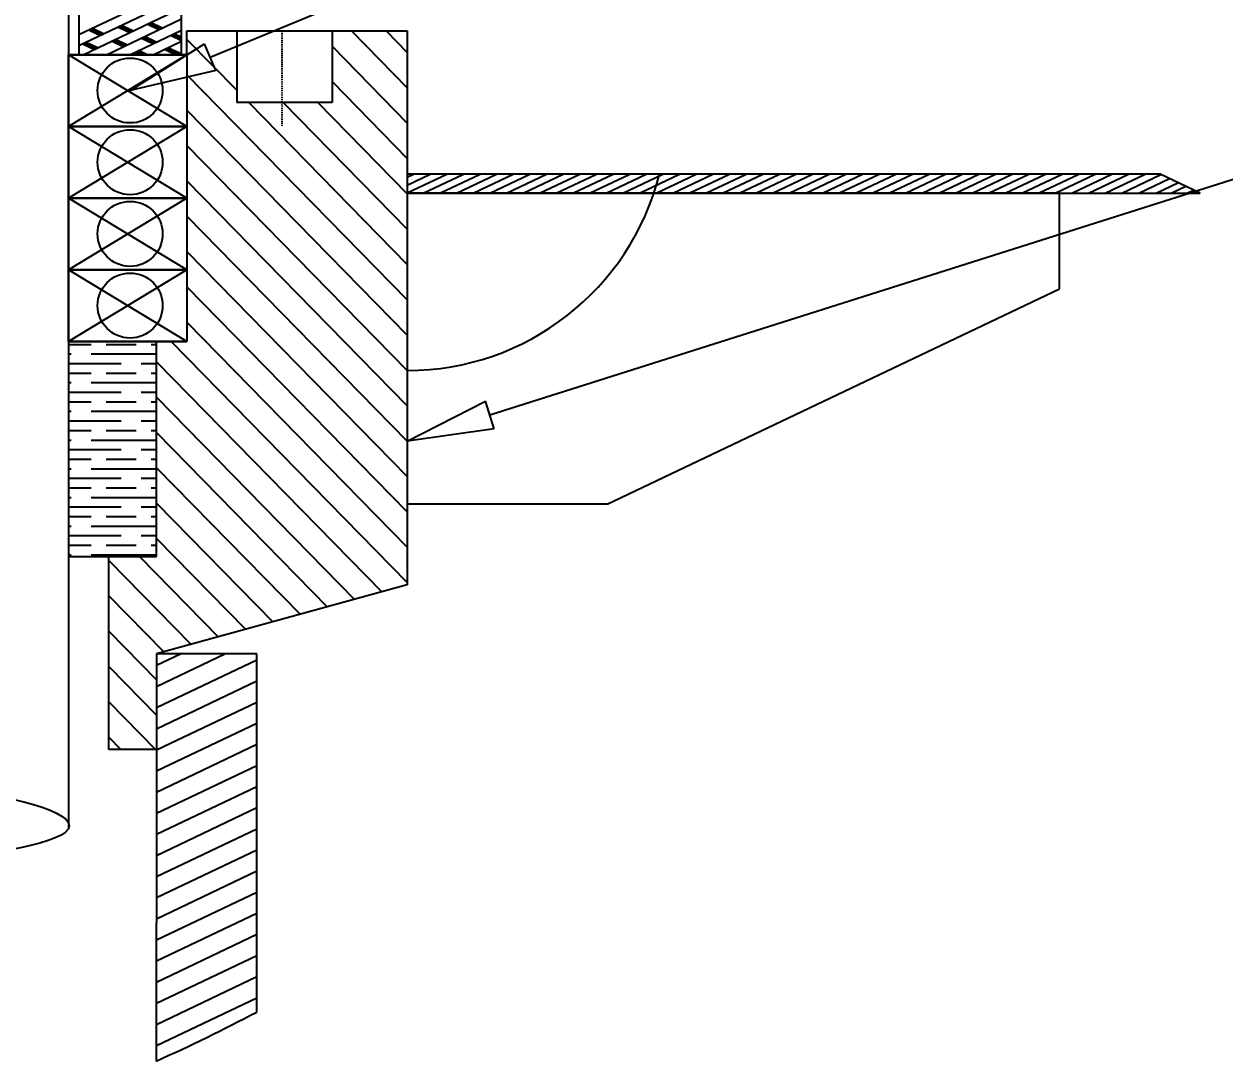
# Model space of a CAD drawing. Header units: millimetres. Extents: x 3739 to 12124, y 1417 to 5764.
# Drawn here: x 8765.5 to 8903.9, y 3214.9 to 3334.5 of the extents above; entities that cross this region are included whole.
import ezdxf
from ezdxf import colors
from ezdxf.entities.mleader import LeaderData, LeaderLine
from ezdxf.math import Vec2, Vec3

# ---------------------------------------------------------------- set-up
doc = ezdxf.new("R2010")
doc.units = ezdxf.units.MM
doc.header["$MEASUREMENT"] = 0
doc.linetypes.add('CENTER', pattern=[2, 1.25, -0.25, 0.25, -0.25])
doc.styles.get("Standard").update_dxf_attribs({"font": 'arial.ttf'})

# ---------------------------------------------------------------- blocks, each defined once
blk = doc.blocks.new('_ClosedBlank')
at = {"color": 0, "linetype": 'ByBlock', "lineweight": -2}
for p, q in [((-1, 0.167), (0, 0)), ((-1, 0.167), (-1, -0.167)), ((0, 0), (-1, -0.167))]:
    blk.add_line(p, q, dxfattribs=at)

msp = doc.modelspace()

# ---------------------------------------------------------------- linework, layer by layer
for p, q in [((8770.61727, 3380.31855), (8770.61727, 3241.70286)), ((8771.77516, 3354.44045), (8771.77516, 3331.00039)), ((8783.65332, 3331.00039), (8783.65332, 3350.30397)), ((8784.26122, 3333.74499), (8809.69623, 3333.75324)), ((8784.26122, 3331.00039), (8784.26122, 3333.74517)), ((8789.43307, 3333.7492), (8801.01202, 3333.7492)), ((8790.01202, 3333.7492), (8790.01202, 3325.47624)), ((8801.01202, 3333.7492), (8801.01202, 3325.47624)), ((8809.69623, 3333.75324), (8809.69623, 3269.80986)), ((8770.61727, 3331.00039), (8770.61727, 3297.90855)), ((8784.26122, 3331.00039), (8770.61727, 3331.00039)), ((8770.61727, 3322.72743), (8770.61727, 3331.00039)), ((8770.61727, 3331.00039), (8784.26122, 3331.00039)), ((8784.26122, 3322.72743), (8770.61727, 3331.00039)), ((8770.61727, 3331.00039), (8784.26122, 3331.00039)), ((8784.26122, 3331.00039), (8770.61727, 3322.72743)), ((8771.77516, 3331.00039), (8783.65332, 3331.00039)), ((8784.26122, 3331.00039), (8784.26122, 3322.72743)), ((8801.01202, 3325.47624), (8790.01202, 3325.47624)), ((8784.26122, 3322.72743), (8770.61727, 3322.72743)), ((8770.61727, 3314.45447), (8770.61727, 3322.72743)), ((8770.61727, 3322.72743), (8784.26122, 3322.72743)), ((8784.26122, 3314.45447), (8770.61727, 3322.72743)), ((8770.61727, 3322.72743), (8784.26122, 3322.72743)), ((8784.26122, 3322.72743), (8770.61727, 3314.45447)), ((8784.26122, 3322.72743), (8784.26122, 3314.45447)), ((8809.69623, 3317.20731), (8809.69623, 3315.00119)), ((8896.57218, 3317.20731), (8809.69623, 3317.20731)), ((8809.69623, 3317.20731), (8809.69623, 3315.00119)), ((8896.57218, 3317.20731), (8809.69623, 3317.20731)), ((8901.20376, 3315.00119), (8896.57218, 3317.20731)), ((8784.26122, 3314.45447), (8770.61727, 3314.45447)), ((8770.61727, 3306.18151), (8770.61727, 3314.45447)), ((8770.61727, 3314.45447), (8784.26122, 3314.45447)), ((8784.26122, 3306.18151), (8770.61727, 3314.45447)), ((8770.61727, 3314.45447), (8784.26122, 3314.45447)), ((8784.26122, 3314.45447), (8770.61727, 3306.18151)), ((8784.26122, 3314.45447), (8784.26122, 3306.18151)), ((8809.69623, 3315.00119), (8809.69623, 3279.15169)), ((8884.95939, 3315.00119), (8809.69623, 3315.00119)), ((8809.69623, 3315.00119), (8901.20376, 3315.00119)), ((8884.95939, 3315.00119), (8809.69623, 3315.00119)), ((8809.69623, 3315.00119), (8901.20376, 3315.00119)), ((8884.95939, 3303.97058), (8884.95939, 3315.00119)), ((8884.95939, 3303.97058), (8884.95939, 3315.00119)), ((8784.26122, 3306.18151), (8770.61727, 3306.18151)), ((8770.61727, 3297.90855), (8770.61727, 3306.18151)), ((8770.61727, 3306.18151), (8784.26122, 3306.18151)), ((8784.26122, 3297.90855), (8770.61727, 3306.18151)), ((8770.61727, 3306.18151), (8784.26122, 3306.18151)), ((8784.26122, 3306.18151), (8770.61727, 3297.90855)), ((8784.26122, 3306.18151), (8784.26122, 3297.90855)), ((8832.85412, 3279.15169), (8884.95939, 3303.97058)), ((8832.85412, 3279.15169), (8884.95939, 3303.97058)), ((8780.74886, 3297.91399), (8770.61727, 3297.90311)), ((8770.61727, 3297.90855), (8784.26122, 3297.90855)), ((8784.26122, 3297.90855), (8770.61727, 3297.90855)), ((8770.61727, 3297.90311), (8770.61727, 3273.08486)), ((8780.74886, 3273.08486), (8780.74886, 3297.91399)), ((8780.74886, 3273.08486), (8780.74886, 3297.90855)), ((8780.74886, 3273.08486), (8780.74886, 3297.90855)), ((8780.74886, 3297.90855), (8784.26122, 3297.90855)), ((8809.69623, 3279.15169), (8832.85412, 3279.15169)), ((8770.61727, 3273.08486), (8780.74886, 3273.08486)), ((8775.24886, 3250.81859), (8775.24886, 3273.08486)), ((8775.24886, 3273.08486), (8780.74886, 3273.08486)), ((8775.68306, 3273.08486), (8780.74886, 3273.08486)), ((8809.69623, 3269.80986), (8780.74886, 3261.8492)), ((8780.74886, 3261.8492), (8780.74886, 3250.81859)), ((8780.74886, 3250.81859), (8775.24886, 3250.81859)), ((8771.79221, 3242.00736), (8771.79221, 3242.00765))]:
    msp.add_line(p, q)
at = {"linetype": 'Continuous'}
for p, q in [((8771.77516, 3333.33273), (8783.65332, 3338.99056)), ((8771.77516, 3332.04576), (8783.65332, 3337.70359)), ((8772.2824, 3331.00039), (8783.65332, 3336.41662)), ((8774.98429, 3331.00039), (8783.65332, 3335.12964)), ((8781.01391, 3333.87243), (8779.66296, 3334.51592)), ((8779.88812, 3334.40867), (8780.2975, 3334.60367)), ((8781.42329, 3334.06743), (8780.07234, 3334.71091)), ((8780.11328, 3334.30142), (8780.52265, 3334.49642)), ((8774.21824, 3333.20945), (8772.86729, 3333.85293)), ((8773.09245, 3333.74569), (8773.50183, 3333.94068)), ((8774.62762, 3333.40444), (8773.27667, 3334.04793)), ((8773.31761, 3333.63844), (8773.72699, 3333.83343)), ((8773.54277, 3333.53119), (8773.95214, 3333.72619)), ((8773.76792, 3333.42394), (8774.1773, 3333.61894)), ((8773.99308, 3333.3167), (8774.40246, 3333.51169)), ((8777.61607, 3333.54094), (8776.26513, 3334.18443)), ((8776.49029, 3334.07718), (8776.89966, 3334.27217)), ((8778.02545, 3333.73594), (8776.6745, 3334.37942)), ((8776.71544, 3333.96993), (8777.12482, 3334.16493)), ((8776.9406, 3333.86268), (8777.34998, 3334.05768)), ((8777.16576, 3333.75544), (8777.57514, 3333.95043)), ((8777.39092, 3333.64819), (8777.80029, 3333.84318)), ((8777.68618, 3331.00039), (8783.65332, 3333.84267)), ((8780.72734, 3332.44897), (8779.3764, 3333.09245)), ((8780.33843, 3334.19418), (8780.74781, 3334.38917)), ((8780.56359, 3334.08693), (8780.97297, 3334.28192)), ((8780.78875, 3333.97968), (8781.19813, 3334.17468)), ((8783.65332, 3332.61522), (8782.36485, 3333.22895)), ((8782.59001, 3333.1217), (8782.99939, 3333.3167)), ((8783.65332, 3333.00521), (8782.77423, 3333.42394)), ((8782.81517, 3333.01445), (8783.22455, 3333.20945)), ((8783.04033, 3332.90721), (8783.4497, 3333.1022)), ((8803.25456, 3333.75115), (8809.69623, 3327.17115)), ((8807.24578, 3333.75244), (8809.69623, 3331.24937)), ((8773.5223, 3331.59099), (8772.17135, 3332.23447)), ((8772.39651, 3332.12722), (8772.80589, 3332.32222)), ((8773.93167, 3331.78598), (8772.58073, 3332.42947)), ((8772.62167, 3332.01998), (8773.03104, 3332.21497)), ((8772.84682, 3331.91273), (8773.2562, 3332.10772)), ((8773.07198, 3331.80548), (8773.48136, 3332.00048)), ((8773.29714, 3331.69823), (8773.70652, 3331.89323)), ((8776.92013, 3331.92248), (8775.56919, 3332.56596)), ((8775.79434, 3332.45872), (8776.20372, 3332.65371)), ((8777.32951, 3332.11747), (8775.97856, 3332.76096)), ((8776.0195, 3332.35147), (8776.42888, 3332.54646)), ((8776.24466, 3332.24422), (8776.65404, 3332.43922)), ((8776.46982, 3332.13697), (8776.87919, 3332.33197)), ((8776.69497, 3332.02973), (8777.10435, 3332.22472)), ((8780.31797, 3332.25397), (8778.96702, 3332.89746)), ((8779.19218, 3332.79021), (8779.60155, 3332.9852)), ((8779.41733, 3332.68296), (8779.82671, 3332.87796)), ((8779.64249, 3332.57571), (8780.05187, 3332.77071)), ((8779.86765, 3332.46847), (8780.27703, 3332.66346)), ((8780.09281, 3332.36122), (8780.50219, 3332.55621)), ((8780.38807, 3331.00039), (8783.65332, 3332.5557)), ((8781.89407, 3331.50324), (8782.30345, 3331.69823)), ((8783.42924, 3331.162), (8782.07829, 3331.80548)), ((8783.26548, 3332.79996), (8783.65332, 3332.98469)), ((8783.49064, 3332.69271), (8783.65332, 3332.7702)), ((8784.26122, 3332.76126), (8790.01202, 3326.88695)), ((8801.01202, 3331.96363), (8809.69623, 3323.09292)), ((8775.58095, 3331.00039), (8775.28262, 3331.1425)), ((8775.4346, 3331.00039), (8775.50778, 3331.03525)), ((8778.85597, 3331.00039), (8778.27108, 3331.27899)), ((8778.49624, 3331.17174), (8778.90561, 3331.36674)), ((8779.67473, 3331.00039), (8778.68046, 3331.47399)), ((8778.72139, 3331.0645), (8779.13077, 3331.25949)), ((8779.03713, 3331.00039), (8779.35593, 3331.15225)), ((8779.48744, 3331.00039), (8779.58109, 3331.045)), ((8782.94975, 3331.00039), (8781.66891, 3331.61048)), ((8782.11923, 3331.39599), (8782.5286, 3331.59099)), ((8782.34438, 3331.28874), (8782.75376, 3331.48374)), ((8782.56954, 3331.18149), (8782.97892, 3331.37649)), ((8782.7947, 3331.07425), (8783.20408, 3331.26924)), ((8783.08997, 3331.00039), (8783.65332, 3331.26873)), ((8784.26122, 3328.68303), (8809.69623, 3302.70178)), ((8801.01202, 3327.8854), (8809.69623, 3319.01469)), ((8791.39307, 3325.47624), (8809.69623, 3306.78001)), ((8795.38555, 3325.47624), (8809.69623, 3310.85823)), ((8799.37804, 3325.47624), (8809.69623, 3314.93646)), ((8784.26122, 3324.6048), (8809.69623, 3298.62355)), ((8784.26122, 3320.52657), (8809.69623, 3294.54532)), ((8784.26122, 3316.44834), (8809.69623, 3290.46709)), ((8809.69623, 3316.86653), (8810.41169, 3317.20731)), ((8809.69623, 3315.95249), (8812.33064, 3317.20731)), ((8809.69623, 3315.03844), (8814.2496, 3317.20731)), ((8810.18718, 3316.64336), (8810.18718, 3316.64336)), ((8811.14666, 3317.10038), (8811.14666, 3317.10038)), ((8811.53698, 3315.00119), (8816.16856, 3317.20731)), ((8812.10614, 3316.64336), (8812.10614, 3316.64336)), ((8813.06562, 3317.10038), (8813.06562, 3317.10038)), ((8813.45594, 3315.00119), (8818.08752, 3317.20731)), ((8814.02509, 3316.64336), (8814.02509, 3316.64336)), ((8814.98457, 3317.10038), (8814.98457, 3317.10038)), ((8815.37489, 3315.00119), (8820.00647, 3317.20731)), ((8815.94405, 3316.64336), (8815.94405, 3316.64336)), ((8816.90353, 3317.10038), (8816.90353, 3317.10038)), ((8817.29385, 3315.00119), (8821.92543, 3317.20731)), ((8817.86301, 3316.64336), (8817.86301, 3316.64336)), ((8818.82249, 3317.10038), (8818.82249, 3317.10038)), ((8819.21281, 3315.00119), (8823.84439, 3317.20731)), ((8819.78197, 3316.64336), (8819.78197, 3316.64336)), ((8820.74145, 3317.10038), (8820.74145, 3317.10038)), ((8821.13177, 3315.00119), (8825.76335, 3317.20731)), ((8821.70092, 3316.64336), (8821.70092, 3316.64336)), ((8822.6604, 3317.10038), (8822.6604, 3317.10038)), ((8823.05072, 3315.00119), (8827.6823, 3317.20731)), ((8823.61988, 3316.64336), (8823.61988, 3316.64336)), ((8824.57936, 3317.10038), (8824.57936, 3317.10038)), ((8824.96968, 3315.00119), (8829.60126, 3317.20731)), ((8825.53884, 3316.64336), (8825.53884, 3316.64336)), ((8826.49832, 3317.10038), (8826.49832, 3317.10038)), ((8826.88864, 3315.00119), (8831.52022, 3317.20731)), ((8827.4578, 3316.64336), (8827.4578, 3316.64336)), ((8828.41728, 3317.10038), (8828.41728, 3317.10038)), ((8828.8076, 3315.00119), (8833.43918, 3317.20731)), ((8829.37676, 3316.64336), (8829.37676, 3316.64336)), ((8830.33623, 3317.10038), (8830.33623, 3317.10038)), ((8830.72655, 3315.00119), (8835.35813, 3317.20731)), ((8831.29571, 3316.64336), (8831.29571, 3316.64336)), ((8832.25519, 3317.10038), (8832.25519, 3317.10038)), ((8832.64551, 3315.00119), (8837.27709, 3317.20731)), ((8833.21467, 3316.64336), (8833.21467, 3316.64336)), ((8834.17415, 3317.10038), (8834.17415, 3317.10038)), ((8834.56447, 3315.00119), (8839.19605, 3317.20731)), ((8835.13363, 3316.64336), (8835.13363, 3316.64336)), ((8836.09311, 3317.10038), (8836.09311, 3317.10038)), ((8836.48343, 3315.00119), (8841.11501, 3317.20731)), ((8837.05259, 3316.64336), (8837.05259, 3316.64336)), ((8838.01206, 3317.10038), (8838.01206, 3317.10038)), ((8838.40238, 3315.00119), (8843.03396, 3317.20731)), ((8838.97154, 3316.64336), (8838.97154, 3316.64336)), ((8839.93102, 3317.10038), (8839.93102, 3317.10038)), ((8840.32134, 3315.00119), (8844.95292, 3317.20731)), ((8840.8905, 3316.64336), (8840.8905, 3316.64336)), ((8841.84998, 3317.10038), (8841.84998, 3317.10038)), ((8842.2403, 3315.00119), (8846.87188, 3317.20731)), ((8842.80946, 3316.64336), (8842.80946, 3316.64336)), ((8843.76894, 3317.10038), (8843.76894, 3317.10038)), ((8844.15926, 3315.00119), (8848.79084, 3317.20731)), ((8844.15926, 3315.00119), (8848.79084, 3317.20731)), ((8844.72842, 3316.64336), (8844.72842, 3316.64336)), ((8845.68789, 3317.10038), (8845.68789, 3317.10038)), ((8846.07821, 3315.00119), (8850.70979, 3317.20731)), ((8846.07821, 3315.00119), (8850.70979, 3317.20731)), ((8846.64737, 3316.64336), (8846.64737, 3316.64336)), ((8847.60685, 3317.10038), (8847.60685, 3317.10038)), ((8847.60685, 3317.10038), (8847.60685, 3317.10038)), ((8847.99717, 3315.00119), (8852.62875, 3317.20731)), ((8847.99717, 3315.00119), (8852.62875, 3317.20731)), ((8848.56633, 3316.64336), (8848.56633, 3316.64336)), ((8848.56633, 3316.64336), (8848.56633, 3316.64336)), ((8849.52581, 3317.10038), (8849.52581, 3317.10038)), ((8849.52581, 3317.10038), (8849.52581, 3317.10038)), ((8849.91613, 3315.00119), (8854.54771, 3317.20731)), ((8849.91613, 3315.00119), (8854.54771, 3317.20731)), ((8850.48529, 3316.64336), (8850.48529, 3316.64336)), ((8850.48529, 3316.64336), (8850.48529, 3316.64336)), ((8851.44477, 3317.10038), (8851.44477, 3317.10038)), ((8851.44477, 3317.10038), (8851.44477, 3317.10038)), ((8851.83509, 3315.00119), (8856.46667, 3317.20731)), ((8851.83509, 3315.00119), (8856.46667, 3317.20731)), ((8852.40425, 3316.64336), (8852.40425, 3316.64336)), ((8852.40425, 3316.64336), (8852.40425, 3316.64336)), ((8853.36372, 3317.10038), (8853.36372, 3317.10038)), ((8853.36372, 3317.10038), (8853.36372, 3317.10038)), ((8853.75405, 3315.00119), (8858.38562, 3317.20731)), ((8853.75405, 3315.00119), (8858.38562, 3317.20731)), ((8854.3232, 3316.64336), (8854.3232, 3316.64336)), ((8854.3232, 3316.64336), (8854.3232, 3316.64336)), ((8855.28268, 3317.10038), (8855.28268, 3317.10038)), ((8855.28268, 3317.10038), (8855.28268, 3317.10038)), ((8855.673, 3315.00119), (8860.30458, 3317.20731)), ((8855.673, 3315.00119), (8860.30458, 3317.20731)), ((8856.24216, 3316.64336), (8856.24216, 3316.64336)), ((8856.24216, 3316.64336), (8856.24216, 3316.64336)), ((8857.20164, 3317.10038), (8857.20164, 3317.10038)), ((8857.20164, 3317.10038), (8857.20164, 3317.10038)), ((8857.59196, 3315.00119), (8862.22354, 3317.20731)), ((8857.59196, 3315.00119), (8862.22354, 3317.20731)), ((8858.16112, 3316.64336), (8858.16112, 3316.64336)), ((8858.16112, 3316.64336), (8858.16112, 3316.64336)), ((8859.1206, 3317.10038), (8859.1206, 3317.10038)), ((8859.1206, 3317.10038), (8859.1206, 3317.10038)), ((8859.51092, 3315.00119), (8864.1425, 3317.20731)), ((8859.51092, 3315.00119), (8864.1425, 3317.20731)), ((8860.08008, 3316.64336), (8860.08008, 3316.64336)), ((8860.08008, 3316.64336), (8860.08008, 3316.64336)), ((8861.03955, 3317.10038), (8861.03955, 3317.10038)), ((8861.42988, 3315.00119), (8866.06145, 3317.20731)), ((8861.99903, 3316.64336), (8861.99903, 3316.64336)), ((8862.95851, 3317.10038), (8862.95851, 3317.10038)), ((8863.34883, 3315.00119), (8867.98041, 3317.20731)), ((8863.91799, 3316.64336), (8863.91799, 3316.64336)), ((8864.87747, 3317.10038), (8864.87747, 3317.10038)), ((8865.26779, 3315.00119), (8869.89937, 3317.20731)), ((8865.83695, 3316.64336), (8865.83695, 3316.64336)), ((8866.79643, 3317.10038), (8866.79643, 3317.10038)), ((8867.18675, 3315.00119), (8871.81833, 3317.20731)), ((8867.75591, 3316.64336), (8867.75591, 3316.64336)), ((8868.71538, 3317.10038), (8868.71538, 3317.10038)), ((8869.10571, 3315.00119), (8873.73728, 3317.20731)), ((8869.67486, 3316.64336), (8869.67486, 3316.64336)), ((8870.63434, 3317.10038), (8870.63434, 3317.10038)), ((8871.02466, 3315.00119), (8875.65624, 3317.20731)), ((8871.59382, 3316.64336), (8871.59382, 3316.64336)), ((8872.5533, 3317.10038), (8872.5533, 3317.10038)), ((8872.94362, 3315.00119), (8877.5752, 3317.20731)), ((8873.51278, 3316.64336), (8873.51278, 3316.64336)), ((8874.47226, 3317.10038), (8874.47226, 3317.10038)), ((8874.86258, 3315.00119), (8879.49416, 3317.20731)), ((8875.43174, 3316.64336), (8875.43174, 3316.64336)), ((8876.39121, 3317.10038), (8876.39121, 3317.10038)), ((8876.78154, 3315.00119), (8881.41311, 3317.20731)), ((8877.35069, 3316.64336), (8877.35069, 3316.64336)), ((8878.31017, 3317.10038), (8878.31017, 3317.10038)), ((8878.70049, 3315.00119), (8883.33207, 3317.20731)), ((8879.26965, 3316.64336), (8879.26965, 3316.64336)), ((8880.22913, 3317.10038), (8880.22913, 3317.10038)), ((8880.61945, 3315.00119), (8885.25103, 3317.20731)), ((8881.18861, 3316.64336), (8881.18861, 3316.64336)), ((8882.14809, 3317.10038), (8882.14809, 3317.10038)), ((8882.53841, 3315.00119), (8887.16999, 3317.20731)), ((8883.10757, 3316.64336), (8883.10757, 3316.64336)), ((8884.06705, 3317.10038), (8884.06705, 3317.10038)), ((8884.45737, 3315.00119), (8889.08894, 3317.20731)), ((8885.02652, 3316.64336), (8885.02652, 3316.64336)), ((8885.986, 3317.10038), (8885.986, 3317.10038)), ((8886.37632, 3315.00119), (8891.0079, 3317.20731)), ((8886.94548, 3316.64336), (8886.94548, 3316.64336)), ((8887.90496, 3317.10038), (8887.90496, 3317.10038)), ((8888.29528, 3315.00119), (8892.92686, 3317.20731)), ((8888.86444, 3316.64336), (8888.86444, 3316.64336)), ((8889.82392, 3317.10038), (8889.82392, 3317.10038)), ((8890.21424, 3315.00119), (8894.84582, 3317.20731)), ((8890.7834, 3316.64336), (8890.7834, 3316.64336)), ((8891.74288, 3317.10038), (8891.74288, 3317.10038)), ((8892.1332, 3315.00119), (8896.66848, 3317.16145)), ((8894.10177, 3315.00119), (8897.65277, 3316.69261)), ((8810.18718, 3315.72932), (8810.18718, 3315.72932)), ((8811.14666, 3316.18634), (8811.14666, 3316.18634)), ((8811.14666, 3315.27229), (8811.14666, 3315.27229)), ((8812.10614, 3315.72932), (8812.10614, 3315.72932)), ((8813.06562, 3316.18634), (8813.06562, 3316.18634)), ((8813.06562, 3315.27229), (8813.06562, 3315.27229)), ((8814.02509, 3315.72932), (8814.02509, 3315.72932)), ((8814.98457, 3316.18634), (8814.98457, 3316.18634)), ((8814.98457, 3315.27229), (8814.98457, 3315.27229)), ((8815.94405, 3315.72932), (8815.94405, 3315.72932)), ((8816.90353, 3316.18634), (8816.90353, 3316.18634)), ((8816.90353, 3315.27229), (8816.90353, 3315.27229)), ((8817.86301, 3315.72932), (8817.86301, 3315.72932)), ((8818.82249, 3316.18634), (8818.82249, 3316.18634)), ((8818.82249, 3315.27229), (8818.82249, 3315.27229)), ((8819.78197, 3315.72932), (8819.78197, 3315.72932)), ((8820.74145, 3316.18634), (8820.74145, 3316.18634)), ((8820.74145, 3315.27229), (8820.74145, 3315.27229)), ((8821.70092, 3315.72932), (8821.70092, 3315.72932)), ((8822.6604, 3316.18634), (8822.6604, 3316.18634)), ((8822.6604, 3315.27229), (8822.6604, 3315.27229)), ((8823.61988, 3315.72932), (8823.61988, 3315.72932)), ((8824.57936, 3316.18634), (8824.57936, 3316.18634)), ((8824.57936, 3315.27229), (8824.57936, 3315.27229)), ((8825.53884, 3315.72932), (8825.53884, 3315.72932)), ((8826.49832, 3316.18634), (8826.49832, 3316.18634)), ((8826.49832, 3315.27229), (8826.49832, 3315.27229)), ((8827.4578, 3315.72932), (8827.4578, 3315.72932)), ((8828.41728, 3316.18634), (8828.41728, 3316.18634)), ((8828.41728, 3315.27229), (8828.41728, 3315.27229)), ((8829.37676, 3315.72932), (8829.37676, 3315.72932)), ((8830.33623, 3316.18634), (8830.33623, 3316.18634)), ((8830.33623, 3315.27229), (8830.33623, 3315.27229)), ((8831.29571, 3315.72932), (8831.29571, 3315.72932)), ((8832.25519, 3316.18634), (8832.25519, 3316.18634)), ((8832.25519, 3315.27229), (8832.25519, 3315.27229)), ((8833.21467, 3315.72932), (8833.21467, 3315.72932)), ((8834.17415, 3316.18634), (8834.17415, 3316.18634)), ((8834.17415, 3315.27229), (8834.17415, 3315.27229)), ((8835.13363, 3315.72932), (8835.13363, 3315.72932)), ((8836.09311, 3316.18634), (8836.09311, 3316.18634)), ((8836.09311, 3315.27229), (8836.09311, 3315.27229)), ((8837.05259, 3315.72932), (8837.05259, 3315.72932)), ((8838.01206, 3316.18634), (8838.01206, 3316.18634)), ((8838.01206, 3315.27229), (8838.01206, 3315.27229)), ((8838.97154, 3315.72932), (8838.97154, 3315.72932)), ((8839.93102, 3316.18634), (8839.93102, 3316.18634)), ((8839.93102, 3315.27229), (8839.93102, 3315.27229)), ((8840.8905, 3315.72932), (8840.8905, 3315.72932)), ((8841.84998, 3316.18634), (8841.84998, 3316.18634)), ((8841.84998, 3315.27229), (8841.84998, 3315.27229)), ((8842.80946, 3315.72932), (8842.80946, 3315.72932)), ((8843.76894, 3316.18634), (8843.76894, 3316.18634)), ((8843.76894, 3315.27229), (8843.76894, 3315.27229)), ((8844.72842, 3315.72932), (8844.72842, 3315.72932)), ((8845.68789, 3316.18634), (8845.68789, 3316.18634)), ((8845.68789, 3315.27229), (8845.68789, 3315.27229)), ((8846.64737, 3315.72932), (8846.64737, 3315.72932)), ((8847.60685, 3316.18634), (8847.60685, 3316.18634)), ((8847.60685, 3316.18634), (8847.60685, 3316.18634)), ((8847.60685, 3315.27229), (8847.60685, 3315.27229)), ((8847.60685, 3315.27229), (8847.60685, 3315.27229)), ((8848.56633, 3315.72932), (8848.56633, 3315.72932)), ((8848.56633, 3315.72932), (8848.56633, 3315.72932)), ((8849.52581, 3316.18634), (8849.52581, 3316.18634)), ((8849.52581, 3316.18634), (8849.52581, 3316.18634)), ((8849.52581, 3315.27229), (8849.52581, 3315.27229)), ((8849.52581, 3315.27229), (8849.52581, 3315.27229)), ((8850.48529, 3315.72932), (8850.48529, 3315.72932)), ((8850.48529, 3315.72932), (8850.48529, 3315.72932)), ((8851.44477, 3316.18634), (8851.44477, 3316.18634)), ((8851.44477, 3316.18634), (8851.44477, 3316.18634)), ((8851.44477, 3315.27229), (8851.44477, 3315.27229)), ((8851.44477, 3315.27229), (8851.44477, 3315.27229)), ((8852.40425, 3315.72932), (8852.40425, 3315.72932)), ((8852.40425, 3315.72932), (8852.40425, 3315.72932)), ((8853.36372, 3316.18634), (8853.36372, 3316.18634)), ((8853.36372, 3316.18634), (8853.36372, 3316.18634)), ((8853.36372, 3315.27229), (8853.36372, 3315.27229)), ((8853.36372, 3315.27229), (8853.36372, 3315.27229)), ((8854.3232, 3315.72932), (8854.3232, 3315.72932)), ((8854.3232, 3315.72932), (8854.3232, 3315.72932)), ((8855.28268, 3316.18634), (8855.28268, 3316.18634)), ((8855.28268, 3316.18634), (8855.28268, 3316.18634)), ((8855.28268, 3315.27229), (8855.28268, 3315.27229)), ((8855.28268, 3315.27229), (8855.28268, 3315.27229)), ((8856.24216, 3315.72932), (8856.24216, 3315.72932)), ((8856.24216, 3315.72932), (8856.24216, 3315.72932)), ((8857.20164, 3316.18634), (8857.20164, 3316.18634)), ((8857.20164, 3316.18634), (8857.20164, 3316.18634)), ((8857.20164, 3315.27229), (8857.20164, 3315.27229)), ((8857.20164, 3315.27229), (8857.20164, 3315.27229)), ((8858.16112, 3315.72932), (8858.16112, 3315.72932)), ((8858.16112, 3315.72932), (8858.16112, 3315.72932)), ((8859.1206, 3316.18634), (8859.1206, 3316.18634)), ((8859.1206, 3316.18634), (8859.1206, 3316.18634)), ((8859.1206, 3315.27229), (8859.1206, 3315.27229)), ((8859.1206, 3315.27229), (8859.1206, 3315.27229)), ((8860.08008, 3315.72932), (8860.08008, 3315.72932)), ((8860.08008, 3315.72932), (8860.08008, 3315.72932)), ((8861.03955, 3316.18634), (8861.03955, 3316.18634)), ((8861.03955, 3315.27229), (8861.03955, 3315.27229)), ((8861.99903, 3315.72932), (8861.99903, 3315.72932)), ((8862.95851, 3316.18634), (8862.95851, 3316.18634)), ((8862.95851, 3315.27229), (8862.95851, 3315.27229)), ((8863.91799, 3315.72932), (8863.91799, 3315.72932)), ((8864.87747, 3316.18634), (8864.87747, 3316.18634)), ((8864.87747, 3315.27229), (8864.87747, 3315.27229)), ((8865.83695, 3315.72932), (8865.83695, 3315.72932)), ((8866.79643, 3316.18634), (8866.79643, 3316.18634)), ((8866.79643, 3315.27229), (8866.79643, 3315.27229)), ((8867.75591, 3315.72932), (8867.75591, 3315.72932)), ((8868.71538, 3316.18634), (8868.71538, 3316.18634)), ((8868.71538, 3315.27229), (8868.71538, 3315.27229)), ((8869.67486, 3315.72932), (8869.67486, 3315.72932)), ((8870.63434, 3316.18634), (8870.63434, 3316.18634)), ((8870.63434, 3315.27229), (8870.63434, 3315.27229)), ((8871.59382, 3315.72932), (8871.59382, 3315.72932)), ((8872.5533, 3316.18634), (8872.5533, 3316.18634)), ((8872.5533, 3315.27229), (8872.5533, 3315.27229)), ((8873.51278, 3315.72932), (8873.51278, 3315.72932)), ((8874.47226, 3316.18634), (8874.47226, 3316.18634)), ((8874.47226, 3315.27229), (8874.47226, 3315.27229)), ((8875.43174, 3315.72932), (8875.43174, 3315.72932)), ((8876.39121, 3316.18634), (8876.39121, 3316.18634)), ((8876.39121, 3315.27229), (8876.39121, 3315.27229)), ((8877.35069, 3315.72932), (8877.35069, 3315.72932)), ((8878.31017, 3316.18634), (8878.31017, 3316.18634)), ((8878.31017, 3315.27229), (8878.31017, 3315.27229)), ((8879.26965, 3315.72932), (8879.26965, 3315.72932)), ((8880.22913, 3316.18634), (8880.22913, 3316.18634)), ((8880.22913, 3315.27229), (8880.22913, 3315.27229)), ((8881.18861, 3315.72932), (8881.18861, 3315.72932)), ((8882.14809, 3316.18634), (8882.14809, 3316.18634)), ((8882.14809, 3315.27229), (8882.14809, 3315.27229)), ((8883.10757, 3315.72932), (8883.10757, 3315.72932)), ((8884.06705, 3316.18634), (8884.06705, 3316.18634)), ((8884.06705, 3315.27229), (8884.06705, 3315.27229)), ((8885.02652, 3315.72932), (8885.02652, 3315.72932)), ((8885.986, 3316.18634), (8885.986, 3316.18634)), ((8885.986, 3315.27229), (8885.986, 3315.27229)), ((8886.94548, 3315.72932), (8886.94548, 3315.72932)), ((8887.90496, 3316.18634), (8887.90496, 3316.18634)), ((8887.90496, 3315.27229), (8887.90496, 3315.27229)), ((8888.86444, 3315.72932), (8888.86444, 3315.72932)), ((8889.82392, 3316.18634), (8889.82392, 3316.18634)), ((8889.82392, 3315.27229), (8889.82392, 3315.27229)), ((8890.7834, 3315.72932), (8890.7834, 3315.72932)), ((8891.74288, 3316.18634), (8891.74288, 3316.18634)), ((8891.74288, 3315.27229), (8891.74288, 3315.27229)), ((8896.1042, 3315.00119), (8898.67855, 3316.22741)), ((8897.85293, 3315.00119), (8899.55291, 3315.81093)), ((8899.66385, 3315.00119), (8900.45837, 3315.37964)), ((8784.26122, 3312.37012), (8809.69623, 3286.38887)), ((8784.26122, 3308.29189), (8809.69623, 3282.31064)), ((8784.26122, 3304.21366), (8809.69623, 3278.23241)), ((8784.26122, 3300.13543), (8809.69623, 3274.15418)), ((8773.20695, 3297.5183), (8770.61727, 3297.5183)), ((8778.41748, 3297.5183), (8774.94379, 3297.5183)), ((8780.74886, 3297.5183), (8780.15432, 3297.5183)), ((8782.4488, 3297.90855), (8809.69623, 3270.07596)), ((8770.89116, 3296.41524), (8770.61727, 3296.41524)), ((8780.74886, 3296.41524), (8773.20695, 3296.41524)), ((8776.68063, 3295.31218), (8770.61727, 3295.31218)), ((8780.74886, 3295.31218), (8778.99642, 3295.31218)), ((8780.74886, 3295.56676), (8806.75586, 3269.00125)), ((8773.20695, 3294.20912), (8770.61727, 3294.20912)), ((8770.89116, 3293.10605), (8770.61727, 3293.10605)), ((8780.74886, 3293.10605), (8773.20695, 3293.10605)), ((8778.41748, 3294.20912), (8774.94379, 3294.20912)), ((8780.74886, 3294.20912), (8780.15432, 3294.20912)), ((8776.68063, 3292.00299), (8770.61727, 3292.00299)), ((8780.74886, 3292.00299), (8778.99642, 3292.00299)), ((8773.20695, 3290.89993), (8770.61727, 3290.89993)), ((8778.41748, 3290.89993), (8774.94379, 3290.89993)), ((8780.74886, 3290.89993), (8780.15432, 3290.89993)), ((8780.74886, 3291.48854), (8803.61024, 3268.13619)), ((8770.89116, 3289.79687), (8770.61727, 3289.79687)), ((8780.74886, 3289.79687), (8773.20695, 3289.79687)), ((8776.68063, 3288.69381), (8770.61727, 3288.69381)), ((8773.20695, 3287.59075), (8770.61727, 3287.59075)), ((8778.41748, 3287.59075), (8774.94379, 3287.59075)), ((8780.74886, 3288.69381), (8778.99642, 3288.69381)), ((8780.74886, 3287.59075), (8780.15432, 3287.59075)), ((8780.74886, 3287.41031), (8800.46463, 3267.27113)), ((8770.89116, 3286.48769), (8770.61727, 3286.48769)), ((8780.74886, 3286.48769), (8773.20695, 3286.48769)), ((8776.68063, 3285.38462), (8770.61727, 3285.38462)), ((8780.74886, 3285.38462), (8778.99642, 3285.38462)), ((8773.20695, 3284.28156), (8770.61727, 3284.28156)), ((8778.41748, 3284.28156), (8774.94379, 3284.28156)), ((8780.74886, 3284.28156), (8780.15432, 3284.28156)), ((8780.74886, 3283.33208), (8797.31901, 3266.40607)), ((8770.89116, 3283.1785), (8770.61727, 3283.1785)), ((8776.68063, 3282.07544), (8770.61727, 3282.07544)), ((8780.74886, 3283.1785), (8773.20695, 3283.1785)), ((8780.74886, 3282.07544), (8778.99642, 3282.07544)), ((8773.20695, 3280.97238), (8770.61727, 3280.97238)), ((8778.41748, 3280.97238), (8774.94379, 3280.97238)), ((8780.74886, 3280.97238), (8780.15432, 3280.97238)), ((8770.89116, 3279.86932), (8770.61727, 3279.86932)), ((8780.74886, 3279.86932), (8773.20695, 3279.86932)), ((8780.74886, 3279.25385), (8794.1734, 3265.54101)), ((8776.68063, 3278.76626), (8770.61727, 3278.76626)), ((8773.20695, 3277.66319), (8770.61727, 3277.66319)), ((8778.41748, 3277.66319), (8774.94379, 3277.66319)), ((8780.74886, 3278.76626), (8778.99642, 3278.76626)), ((8780.74886, 3277.66319), (8780.15432, 3277.66319)), ((8770.89116, 3276.56013), (8770.61727, 3276.56013)), ((8780.74886, 3276.56013), (8773.20695, 3276.56013)), ((8776.68063, 3275.45707), (8770.61727, 3275.45707)), ((8780.74886, 3275.45707), (8778.99642, 3275.45707)), ((8780.74886, 3275.17563), (8791.02779, 3264.67595)), ((8773.20695, 3274.35401), (8770.61727, 3274.35401)), ((8778.41748, 3274.35401), (8774.94379, 3274.35401)), ((8780.74886, 3274.35401), (8780.15432, 3274.35401)), ((8770.89116, 3273.25095), (8770.61727, 3273.25095)), ((8780.74886, 3273.25095), (8773.20695, 3273.25095)), ((8775.24886, 3272.63729), (8784.73656, 3262.94583)), ((8778.80319, 3273.08486), (8787.88217, 3263.81089)), ((8775.24886, 3268.55906), (8781.59094, 3262.08078)), ((8775.24886, 3264.48083), (8780.74886, 3258.86271)), ((8780.74886, 3260.51953), (8783.5404, 3261.8492)), ((8780.74886, 3258.08208), (8788.65762, 3261.8492)), ((8780.74886, 3255.64464), (8792.32781, 3261.15995)), ((8775.24886, 3260.4026), (8780.74886, 3254.78449)), ((8780.74886, 3253.20719), (8792.32781, 3258.7225)), ((8775.24886, 3256.32438), (8780.6389, 3250.81859)), ((8780.74886, 3250.76975), (8792.32781, 3256.28506)), ((8780.74886, 3248.33231), (8792.32781, 3253.84761)), ((8775.24886, 3252.24615), (8776.64641, 3250.81859)), ((8780.74886, 3245.89486), (8792.32781, 3251.41017)), ((8780.74886, 3243.45742), (8792.32781, 3248.97272)), ((8780.74886, 3241.01997), (8792.32781, 3246.53528)), ((8780.74886, 3238.58253), (8792.32781, 3244.09784)), ((8780.74886, 3236.14508), (8792.32781, 3241.66039)), ((8780.74886, 3233.70764), (8792.32781, 3239.22295)), ((8780.74886, 3231.27019), (8792.32781, 3236.7855)), ((8780.74886, 3228.83275), (8792.32781, 3234.34806)), ((8780.74886, 3226.39531), (8792.32781, 3231.91061)), ((8780.74886, 3223.95786), (8792.32781, 3229.47317)), ((8780.74886, 3221.52042), (8792.32781, 3227.03572)), ((8780.74886, 3219.08297), (8792.32781, 3224.59828)), ((8780.74886, 3216.64553), (8792.32781, 3222.16083))]:
    msp.add_line(p, q, dxfattribs=at)
at = {"linetype": 'CENTER', "ltscale": 0.1}
msp.add_line((8795.22254, 3333.7492), (8795.22254, 3322.71859), dxfattribs=at)
for centre in [(8777.71424, 3326.86391), (8777.71424, 3318.59095), (8777.71424, 3310.31799), (8777.71424, 3302.04503)]:
    msp.add_circle(centre, 3.75)
msp.add_arc((8809.69623, 3324.54532), 30, 270, 345.841788)
for points in [[(8780.74886, 3261.8492), (8780.74886, 3246.6821), (8780.74886, 3231.51501), (8780.70934, 3214.85237)], [(8792.32781, 3261.8492), (8788.46816, 3261.8492), (8784.60851, 3261.8492), (8780.74886, 3261.8492)], [(8792.32781, 3220.49484), (8792.32781, 3234.27963), (8792.32781, 3248.06441), (8792.32781, 3261.8492)], [(8780.70934, 3214.85237), (8784.67897, 3216.5734), (8788.50339, 3218.53412), (8792.32781, 3220.49484)]]:
    msp.add_open_spline(points, degree=3)
msp.add_open_spline([(8705.59733, 3241.98882), (8708.85702, 3240.28428), (8719.68149, 3236.44813), (8738.83645, 3241.61206), (8752.71448, 3248.35291), (8779.81632, 3241.66889), (8752.56287, 3236.81197), (8742.87035, 3240.30713), (8738.2068, 3241.98882)], degree=3, knots=[0, 0, 0, 0, 24.421016525, 54.960776721, 83.466034449, 111.118439858, 139.351498227, 165.533086102, 165.533086102, 165.533086102, 165.533086102])

# ---------------------------------------------------------------- leaders
ml = msp.add_multileader_mtext('Standard')
ml.set_content('Gland Packing', color=256)
ml.set_leader_properties()
ml.set_arrow_properties(name='CLOSEDBLANK')
ml.build(insert=Vec2(0, 0))
ml.multileader.update_dxf_attribs({"text_left_attachment_type": 6, "dogleg_length": 0.36, "arrow_head_size": 10})
ctx = ml.context
ctx.base_point, ctx.char_height, ctx.arrow_head_size, ctx.landing_gap_size, ctx.plane_origin = Vec3(9249.04708, 3485.52804), 25, 10, 15, Vec3(8969.94591, 3295.43276)
ctx.left_attachment, ctx.text_align_type = 6, 2
notes = []
notes.append((ctx, [(0, (1, 1, 0), (9160.04119, 3485.52804), (1, 0), 89.00589, [(0, [(8777.71427, 3326.86392)], 0, [])])]))
ctx.mtext.insert, ctx.mtext.width, ctx.mtext.alignment, ctx.mtext.line_spacing_factor, ctx.mtext.line_spacing_style, ctx.mtext.flow_direction = Vec3(9487.00069, 3517.87797), 301.3291937, 3, 0.9, 2, 5
ml = msp.add_multileader_mtext('Standard')
ml.set_content('Bearing Housing ', color=256)
ml.set_leader_properties()
ml.set_arrow_properties(name='CLOSEDBLANK')
ml.build(insert=Vec2(0, 0))
ml.multileader.update_dxf_attribs({"text_left_attachment_type": 6, "dogleg_length": 0.36, "arrow_head_size": 10})
ctx = ml.context
ctx.base_point, ctx.char_height, ctx.arrow_head_size, ctx.landing_gap_size, ctx.plane_origin = Vec3(9173.20652, 3381.88465), 25, 10, 15, Vec3(9012.15654, 3278.98476)
ctx.left_attachment, ctx.text_align_type = 6, 2
notes.append((ctx, [(0, (1, 1, 0), (9110.61394, 3381.88465), (1, 0), 62.59258, [(0, [(8809.69623, 3286.38886)], 0, [])])]))
ctx.mtext.insert, ctx.mtext.width, ctx.mtext.alignment, ctx.mtext.line_spacing_factor, ctx.mtext.line_spacing_style, ctx.mtext.flow_direction = Vec3(9441.5319, 3414.23458), 301.3291937, 3, 0.9, 2, 5
for ctx, leaders in notes:
    for number, flags, end, landing, length, lines in leaders:
        leader = LeaderData()
        leader.index, (leader.has_last_leader_line, leader.has_dogleg_vector, leader.attachment_direction) = number, flags
        leader.last_leader_point, leader.dogleg_vector, leader.dogleg_length = Vec3(end), Vec3(landing), length
        for number, points, colour, breaks in lines:
            line = LeaderLine()
            line.index, line.vertices, line.color, line.breaks = number, Vec3.list(points), colors.encode_raw_color(colour), breaks
            leader.lines.append(line)
        ctx.leaders.append(leader)

doc.saveas('drawing.dxf')
